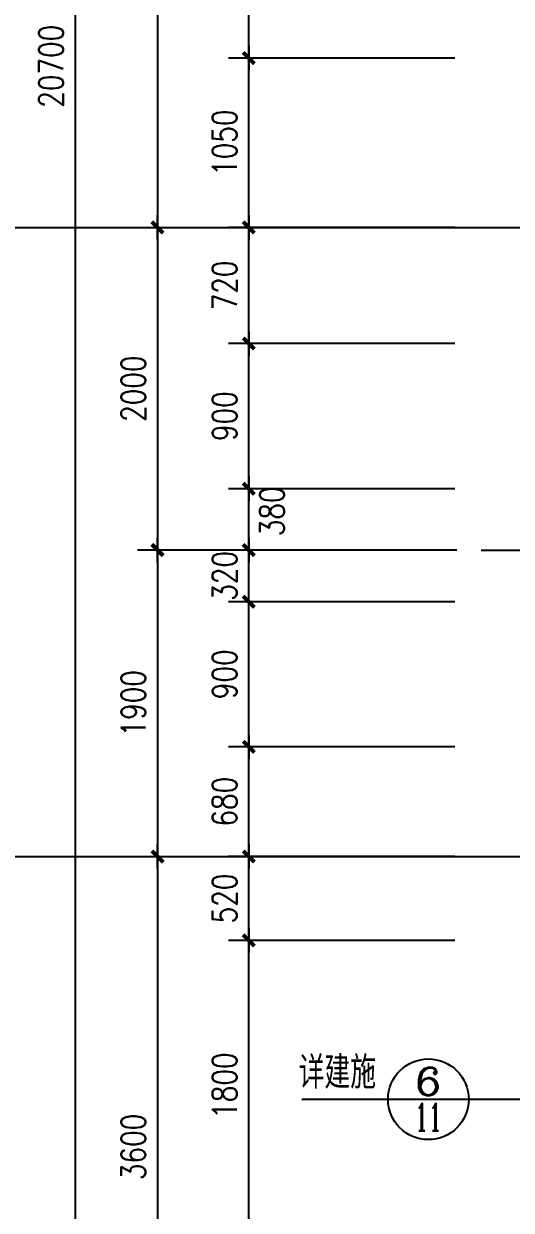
# Model space of a CAD drawing. Extents: x 12400 to 217743, y 90685 to 209848.
# Drawn here: x 81473 to 84494, y 108180 to 115535 of the extents above; entities that cross this region are included whole.
import ezdxf
from ezdxf.enums import TextEntityAlignment as Align

# ---------------------------------------------------------------- set-up
doc = ezdxf.new("R2010")
doc.units = 0
doc.header["$LTSCALE"] = 200
doc.linetypes.add('DOTE', pattern=[2.42, 2, -0.2, 0.02, -0.2])
doc.layers.get('0').update_dxf_attribs({"linetype": 'CONTINUOUS'})
doc.layers.get('DEFPOINTS').update_dxf_attribs({"linetype": 'CONTINUOUS'})
for name, color, linetype in [('AXIS', 3, 'CONTINUOUS'), ('DOTE', 1, 'DOTE'), ('PUB_DIM', 3, 'CONTINUOUS')]:
    doc.layers.add(name, color=color, linetype=linetype)
doc.styles.add('COMP', font='complex', dxfattribs={"bigfont": 'hztxt'})
doc.styles.add('DIM_FONT', font='SIMPLEX', dxfattribs={"width": 0.8})
doc.styles.add('HZ', font='txt', dxfattribs={"bigfont": 'hztxt'})
doc.dimstyles.new('AXIS50', dxfattribs={"dimscale": 0.5, "dimtxt": 300, "dimasz": 1, "dimexe": 250, "dimexo": 300, "dimgap": 150, "dimtad": 1, "dimdec": 0, "dimzin": 0, "dimdsep": 46, "dimtxsty": 'DIM_FONT', "dimblk": '_DIMX', "dimblk1": 'DOTSMALL', "dimblk2": 'DOTSMALL', "dimcen": 2.5, "dimse1": 1, "dimse2": 1, "dimclrt": 7, "dimadec": 0, "dimazin": 0, "dimtfac": 1, "dimtdec": 0, "dimtix": 1, "dimtmove": 2, "dimatfit": 3, "dimldrblk": '_DIMX', "dimfxl": 0, "dimtolj": 1, "dimtzin": 0, "dimarcsym": 0})
doc.dimstyles.new('DIMA50', dxfattribs={"dimscale": 0.5, "dimtxt": 300, "dimasz": 1, "dimexe": 250, "dimexo": 300, "dimgap": 150, "dimtad": 1, "dimdec": 0, "dimzin": 0, "dimdsep": 46, "dimtxsty": 'DIM_FONT', "dimblk": '_DIMX', "dimblk1": 'DOTSMALL', "dimblk2": 'DOTSMALL', "dimcen": 2.5, "dimse1": 1, "dimclrt": 7, "dimadec": 0, "dimazin": 0, "dimtfac": 1, "dimtdec": 0, "dimtix": 1, "dimtmove": 2, "dimatfit": 3, "dimldrblk": '_DIMX', "dimfxl": 0, "dimtolj": 1, "dimtzin": 0, "dimarcsym": 0})
doc.dimstyles.new('DIMB50', dxfattribs={"dimscale": 0.5, "dimtxt": 300, "dimasz": 1, "dimexe": 250, "dimexo": 300, "dimgap": 150, "dimtad": 1, "dimdec": 0, "dimzin": 0, "dimdsep": 46, "dimtxsty": 'DIM_FONT', "dimblk": '_DIMX', "dimblk1": 'DOTSMALL', "dimblk2": 'DOTSMALL', "dimcen": 2.5, "dimse2": 1, "dimclrt": 7, "dimadec": 0, "dimazin": 0, "dimtfac": 1, "dimtdec": 0, "dimtix": 1, "dimtmove": 2, "dimatfit": 3, "dimldrblk": '_DIMX', "dimfxl": 0, "dimtolj": 1, "dimtzin": 0, "dimarcsym": 0})
doc.dimstyles.new('DIMN50', dxfattribs={"dimscale": 0.5, "dimtxt": 300, "dimasz": 1, "dimexe": 250, "dimexo": 300, "dimgap": 150, "dimtad": 1, "dimdec": 0, "dimzin": 0, "dimdsep": 46, "dimtxsty": 'DIM_FONT', "dimblk": '_DIMX', "dimblk1": 'DOTSMALL', "dimblk2": 'DOTSMALL', "dimcen": 2.5, "dimclrt": 7, "dimadec": 0, "dimazin": 0, "dimtfac": 1, "dimtdec": 0, "dimtix": 1, "dimtmove": 2, "dimatfit": 3, "dimldrblk": '_DIMX', "dimfxl": 0, "dimtolj": 1, "dimtzin": 0, "dimarcsym": 0})

# ---------------------------------------------------------------- blocks, each defined once
blk = doc.blocks.new('_DIMX')
blk.add_line((-150, 0), (150, 0))
at = {"const_width": 50}
blk.add_lwpolyline([(-70, -70), (70, 70)], dxfattribs=at)
blk = doc.blocks.new('*D1373')
at = {"layer": 'AXIS', "color": 0, "lineweight": -2}
for p, q in [((82301.6, 114272.4), (82301.6, 112273.4)), ((84156.3, 112272.9), (82176.6, 112272.9))]:
    blk.add_line(p, q, dxfattribs=at)
at = {"layer": 'DEFPOINTS', "color": 0}
for p in [(84306.3, 114272.9), (82301.6, 112272.9), (84306.3, 112272.9)]:
    blk.add_point(p, dxfattribs=at)
at = {"layer": 'AXIS', "color": 0, "lineweight": -2, "xscale": 0.5, "yscale": 0.5, "zscale": 0.5}
for p, rotation in [((82301.6, 114272.9), 90), ((82301.6, 112272.9), 270)]:
    blk.add_blockref('_DIMX', p, dxfattribs=dict(at, rotation=rotation))
at = {"layer": 'AXIS', "color": 7, "insert": (82151.6, 113272.9), "char_height": 150, "attachment_point": 5, "rotation": 90, "style": 'DIM_FONT'}
blk.add_mtext('\\A1;2000', dxfattribs=at)
blk = doc.blocks.new('_DOTSMALL')
at = {"color": 0, "linetype": 'ByBlock', "const_width": 0.5}
blk.add_lwpolyline([(-0.0625, 0, 1), (0.0625, 0, 1)], format="xyb", close=True, dxfattribs=at)
blk = doc.blocks.new('*D1374')
at = {"layer": 'AXIS', "color": 0, "lineweight": -2}
blk.add_line((81792, 124772.4), (81792, 104073.4), dxfattribs=at)
at = {"layer": 'DEFPOINTS', "color": 0}
for p in [(84196.7, 124772.9), (81792, 104072.9), (84196.7, 104072.9)]:
    blk.add_point(p, dxfattribs=at)
at = {"layer": 'AXIS', "color": 0, "lineweight": -2, "xscale": 0.5, "yscale": 0.5, "zscale": 0.5}
for p, rotation in [((81792, 124772.9), 90), ((81792, 104072.9), 270)]:
    blk.add_blockref('_DIMX', p, dxfattribs=dict(at, rotation=rotation))
at = {"layer": 'AXIS', "color": 7, "insert": (81642, 115271.8), "char_height": 150, "attachment_point": 5, "rotation": 90, "style": 'DIM_FONT'}
blk.add_mtext('\\A1;20700', dxfattribs=at)
blk = doc.blocks.new('*D1393')
at = {"layer": 'AXIS', "color": 0, "lineweight": -2}
for p, q in [((84156.3, 112272.9), (82176.6, 112272.9)), ((82301.6, 112272.4), (82301.6, 110373.4))]:
    blk.add_line(p, q, dxfattribs=at)
at = {"layer": 'DEFPOINTS', "color": 0}
for p in [(84306.3, 112272.9), (82301.6, 110372.9), (84306.3, 110372.9)]:
    blk.add_point(p, dxfattribs=at)
at = {"layer": 'AXIS', "color": 0, "lineweight": -2, "xscale": 0.5, "yscale": 0.5, "zscale": 0.5}
for p, rotation in [((82301.6, 112272.9), 90), ((82301.6, 110372.9), 270)]:
    blk.add_blockref('_DIMX', p, dxfattribs=dict(at, rotation=rotation))
at = {"layer": 'AXIS', "color": 7, "insert": (82151.6, 111322.9), "char_height": 150, "attachment_point": 5, "rotation": 90, "style": 'DIM_FONT'}
blk.add_mtext('\\A1;1900', dxfattribs=at)
blk = doc.blocks.new('*D1395')
at = {"layer": 'AXIS', "color": 0, "lineweight": -2}
for p, q in [((84156.3, 118172.9), (82176.6, 118172.9)), ((82301.6, 118172.4), (82301.6, 114273.4))]:
    blk.add_line(p, q, dxfattribs=at)
at = {"layer": 'DEFPOINTS', "color": 0}
for p in [(84306.3, 118172.9), (82301.6, 114272.9), (84306.3, 114272.9)]:
    blk.add_point(p, dxfattribs=at)
at = {"layer": 'AXIS', "color": 0, "lineweight": -2, "xscale": 0.5, "yscale": 0.5, "zscale": 0.5}
for p, rotation in [((82301.6, 118172.9), 90), ((82301.6, 114272.9), 270)]:
    blk.add_blockref('_DIMX', p, dxfattribs=dict(at, rotation=rotation))
at = {"layer": 'AXIS', "color": 7, "insert": (82151.6, 116222.9), "char_height": 150, "attachment_point": 5, "rotation": 90, "style": 'DIM_FONT'}
blk.add_mtext('\\A1;3900', dxfattribs=at)
blk = doc.blocks.new('*D1401')
at = {"layer": 'AXIS', "color": 0, "lineweight": -2}
for p, q in [((82301.6, 110372.4), (82301.6, 106773.4)), ((84156.3, 106772.9), (82176.6, 106772.9))]:
    blk.add_line(p, q, dxfattribs=at)
at = {"layer": 'DEFPOINTS', "color": 0}
for p in [(84306.3, 110372.9), (82301.6, 106772.9), (84306.3, 106772.9)]:
    blk.add_point(p, dxfattribs=at)
at = {"layer": 'AXIS', "color": 0, "lineweight": -2, "xscale": 0.5, "yscale": 0.5, "zscale": 0.5}
for p, rotation in [((82301.6, 110372.9), 90), ((82301.6, 106772.9), 270)]:
    blk.add_blockref('_DIMX', p, dxfattribs=dict(at, rotation=rotation))
at = {"layer": 'AXIS', "color": 7, "insert": (82151.6, 108572.9), "char_height": 150, "attachment_point": 5, "rotation": 90, "style": 'DIM_FONT'}
blk.add_mtext('\\A1;3600', dxfattribs=at)
blk = doc.blocks.new('*D1584')
at = {"layer": 'AXIS', "color": 0, "lineweight": -2}
for p, q in [((84144.7, 109852.9), (82742.1, 109852.9)), ((82867.1, 108053.8), (82867.1, 109852.4)), ((84144.7, 108053.3), (82742.1, 108053.3))]:
    blk.add_line(p, q, dxfattribs=at)
at = {"layer": 'DEFPOINTS', "color": 0}
for p in [(82867.1, 109852.9), (84294.7, 109852.9), (84294.7, 108053.3)]:
    blk.add_point(p, dxfattribs=at)
at = {"layer": 'AXIS', "color": 0, "lineweight": -2, "xscale": 0.5, "yscale": 0.5, "zscale": 0.5}
for p, rotation in [((82867.1, 109852.9), 90), ((82867.1, 108053.3), 270)]:
    blk.add_blockref('_DIMX', p, dxfattribs=dict(at, rotation=rotation))
at = {"layer": 'AXIS', "color": 7, "insert": (82717.1, 108953.1), "char_height": 150, "attachment_point": 5, "rotation": 90, "style": 'DIM_FONT'}
blk.add_mtext('\\A1;1800', dxfattribs=at)
blk = doc.blocks.new('*D1585')
at = {"layer": 'AXIS', "color": 0, "lineweight": -2}
for p, q in [((84144.7, 110372.8), (82742.1, 110372.8)), ((82867.1, 109853.4), (82867.1, 110372.3)), ((84144.7, 109852.9), (82742.1, 109852.9))]:
    blk.add_line(p, q, dxfattribs=at)
at = {"layer": 'DEFPOINTS', "color": 0}
for p in [(82867.1, 110372.8), (84294.7, 110372.8), (84294.7, 109852.9)]:
    blk.add_point(p, dxfattribs=at)
at = {"layer": 'AXIS', "color": 0, "lineweight": -2, "xscale": 0.5, "yscale": 0.5, "zscale": 0.5}
for p, rotation in [((82867.1, 110372.8), 90), ((82867.1, 109852.9), 270)]:
    blk.add_blockref('_DIMX', p, dxfattribs=dict(at, rotation=rotation))
at = {"layer": 'AXIS', "color": 7, "insert": (82717.1, 110112.9), "char_height": 150, "attachment_point": 5, "rotation": 90, "style": 'DIM_FONT'}
blk.add_mtext('\\A1;520', dxfattribs=at)
blk = doc.blocks.new('*D1586')
at = {"layer": 'AXIS', "color": 0, "lineweight": -2}
for p, q in [((84144.7, 111052.8), (82742.1, 111052.8)), ((82867.1, 110373.3), (82867.1, 111052.3)), ((84144.7, 110372.8), (82742.1, 110372.8))]:
    blk.add_line(p, q, dxfattribs=at)
at = {"layer": 'DEFPOINTS', "color": 0}
for p in [(82867.1, 111052.8), (84294.7, 111052.8), (84294.7, 110372.8)]:
    blk.add_point(p, dxfattribs=at)
at = {"layer": 'AXIS', "color": 0, "lineweight": -2, "xscale": 0.5, "yscale": 0.5, "zscale": 0.5}
for p, rotation in [((82867.1, 111052.8), 90), ((82867.1, 110372.8), 270)]:
    blk.add_blockref('_DIMX', p, dxfattribs=dict(at, rotation=rotation))
at = {"layer": 'AXIS', "color": 7, "insert": (82717.1, 110712.8), "char_height": 150, "attachment_point": 5, "rotation": 90, "style": 'DIM_FONT'}
blk.add_mtext('\\A1;680', dxfattribs=at)
blk = doc.blocks.new('*D1587')
at = {"layer": 'AXIS', "color": 0, "lineweight": -2}
for p, q in [((84144.7, 111952.8), (82742.1, 111952.8)), ((82867.1, 111053.3), (82867.1, 111952.3)), ((84144.7, 111052.8), (82742.1, 111052.8))]:
    blk.add_line(p, q, dxfattribs=at)
at = {"layer": 'DEFPOINTS', "color": 0}
for p in [(82867.1, 111952.8), (84294.7, 111952.8), (84294.7, 111052.8)]:
    blk.add_point(p, dxfattribs=at)
at = {"layer": 'AXIS', "color": 0, "lineweight": -2, "xscale": 0.5, "yscale": 0.5, "zscale": 0.5}
for p, rotation in [((82867.1, 111952.8), 90), ((82867.1, 111052.8), 270)]:
    blk.add_blockref('_DIMX', p, dxfattribs=dict(at, rotation=rotation))
at = {"layer": 'AXIS', "color": 7, "insert": (82717.1, 111502.8), "char_height": 150, "attachment_point": 5, "rotation": 90, "style": 'DIM_FONT'}
blk.add_mtext('\\A1;900', dxfattribs=at)
blk = doc.blocks.new('*D1588')
at = {"layer": 'AXIS', "color": 0, "lineweight": -2}
for p, q in [((84144.7, 112272.8), (82742.1, 112272.8)), ((82867.1, 112273.3), (82867.1, 112273.8)), ((82867.1, 111952.8), (82867.1, 112272.8)), ((84144.7, 111952.8), (82742.1, 111952.8)), ((82867.1, 111952.3), (82867.1, 111951.8))]:
    blk.add_line(p, q, dxfattribs=at)
at = {"layer": 'DEFPOINTS', "color": 0}
for p in [(82867.1, 112272.8), (84294.7, 112272.8), (84294.7, 111952.8)]:
    blk.add_point(p, dxfattribs=at)
at = {"layer": 'AXIS', "color": 0, "lineweight": -2, "xscale": 0.5, "yscale": 0.5, "zscale": 0.5}
for p, rotation in [((82867.1, 112272.8), 270), ((82867.1, 111952.8), 90)]:
    blk.add_blockref('_DIMX', p, dxfattribs=dict(at, rotation=rotation))
at = {"layer": 'AXIS', "color": 7, "insert": (82717.1, 112112.8), "char_height": 150, "attachment_point": 5, "rotation": 90, "style": 'DIM_FONT'}
blk.add_mtext('\\A1;320', dxfattribs=at)
blk = doc.blocks.new('*D1589')
at = {"layer": 'AXIS', "color": 0, "lineweight": -2}
for p, q in [((84144.7, 112652.8), (82742.1, 112652.8)), ((82867.1, 112653.3), (82867.1, 112653.8)), ((82867.1, 112272.8), (82867.1, 112652.8)), ((84144.7, 112272.8), (82742.1, 112272.8)), ((82867.1, 112272.3), (82867.1, 112271.8))]:
    blk.add_line(p, q, dxfattribs=at)
at = {"layer": 'DEFPOINTS', "color": 0}
for p in [(82867.1, 112652.8), (84294.7, 112652.8), (84294.7, 112272.8)]:
    blk.add_point(p, dxfattribs=at)
at = {"layer": 'AXIS', "color": 0, "lineweight": -2, "xscale": 0.5, "yscale": 0.5, "zscale": 0.5}
for p, rotation in [((82867.1, 112652.8), 270), ((82867.1, 112272.8), 90)]:
    blk.add_blockref('_DIMX', p, dxfattribs=dict(at, rotation=rotation))
at = {"layer": 'AXIS', "color": 7, "insert": (83011.1, 112512.8), "char_height": 150, "attachment_point": 5, "rotation": 90, "style": 'DIM_FONT'}
blk.add_mtext('\\A1;380', dxfattribs=at)
blk = doc.blocks.new('*D1590')
at = {"layer": 'AXIS', "color": 0, "lineweight": -2}
for p, q in [((84144.7, 113552.8), (82742.1, 113552.8)), ((82867.1, 112653.3), (82867.1, 113552.3)), ((84144.7, 112652.8), (82742.1, 112652.8))]:
    blk.add_line(p, q, dxfattribs=at)
at = {"layer": 'DEFPOINTS', "color": 0}
for p in [(82867.1, 113552.8), (84294.7, 113552.8), (84294.7, 112652.8)]:
    blk.add_point(p, dxfattribs=at)
at = {"layer": 'AXIS', "color": 0, "lineweight": -2, "xscale": 0.5, "yscale": 0.5, "zscale": 0.5}
for p, rotation in [((82867.1, 113552.8), 90), ((82867.1, 112652.8), 270)]:
    blk.add_blockref('_DIMX', p, dxfattribs=dict(at, rotation=rotation))
at = {"layer": 'AXIS', "color": 7, "insert": (82717.1, 113102.8), "char_height": 150, "attachment_point": 5, "rotation": 90, "style": 'DIM_FONT'}
blk.add_mtext('\\A1;900', dxfattribs=at)
blk = doc.blocks.new('*D1591')
at = {"layer": 'AXIS', "color": 0, "lineweight": -2}
for p, q in [((84144.7, 114272.8), (82742.1, 114272.8)), ((82867.1, 113553.3), (82867.1, 114272.3)), ((84144.7, 113552.8), (82742.1, 113552.8))]:
    blk.add_line(p, q, dxfattribs=at)
at = {"layer": 'DEFPOINTS', "color": 0}
for p in [(82867.1, 114272.8), (84294.7, 114272.8), (84294.7, 113552.8)]:
    blk.add_point(p, dxfattribs=at)
at = {"layer": 'AXIS', "color": 0, "lineweight": -2, "xscale": 0.5, "yscale": 0.5, "zscale": 0.5}
for p, rotation in [((82867.1, 114272.8), 90), ((82867.1, 113552.8), 270)]:
    blk.add_blockref('_DIMX', p, dxfattribs=dict(at, rotation=rotation))
at = {"layer": 'AXIS', "color": 7, "insert": (82717.1, 113912.8), "char_height": 150, "attachment_point": 5, "rotation": 90, "style": 'DIM_FONT'}
blk.add_mtext('\\A1;720', dxfattribs=at)
blk = doc.blocks.new('*D1592')
at = {"layer": 'AXIS', "color": 0, "lineweight": -2}
for p, q in [((84144.7, 115322.8), (82742.1, 115322.8)), ((82867.1, 114273.3), (82867.1, 115322.3)), ((84144.7, 114272.8), (82742.1, 114272.8))]:
    blk.add_line(p, q, dxfattribs=at)
at = {"layer": 'DEFPOINTS', "color": 0}
for p in [(82867.1, 115322.8), (84294.7, 115322.8), (84294.7, 114272.8)]:
    blk.add_point(p, dxfattribs=at)
at = {"layer": 'AXIS', "color": 0, "lineweight": -2, "xscale": 0.5, "yscale": 0.5, "zscale": 0.5}
for p, rotation in [((82867.1, 115322.8), 90), ((82867.1, 114272.8), 270)]:
    blk.add_blockref('_DIMX', p, dxfattribs=dict(at, rotation=rotation))
at = {"layer": 'AXIS', "color": 7, "insert": (82717.1, 114797.8), "char_height": 150, "attachment_point": 5, "rotation": 90, "style": 'DIM_FONT'}
blk.add_mtext('\\A1;1050', dxfattribs=at)
blk = doc.blocks.new('*D1593')
at = {"layer": 'AXIS', "color": 0, "lineweight": -2}
for p, q in [((84144.7, 117122.8), (82742.1, 117122.8)), ((82867.1, 115323.3), (82867.1, 117122.3)), ((84144.7, 115322.8), (82742.1, 115322.8))]:
    blk.add_line(p, q, dxfattribs=at)
at = {"layer": 'DEFPOINTS', "color": 0}
for p in [(82867.1, 117122.8), (84294.7, 117122.8), (84294.7, 115322.8)]:
    blk.add_point(p, dxfattribs=at)
at = {"layer": 'AXIS', "color": 0, "lineweight": -2, "xscale": 0.5, "yscale": 0.5, "zscale": 0.5}
for p, rotation in [((82867.1, 117122.8), 90), ((82867.1, 115322.8), 270)]:
    blk.add_blockref('_DIMX', p, dxfattribs=dict(at, rotation=rotation))
at = {"layer": 'AXIS', "color": 7, "insert": (82717.1, 116222.8), "char_height": 150, "attachment_point": 5, "rotation": 90, "style": 'DIM_FONT'}
blk.add_mtext('\\A1;1800', dxfattribs=at)
blk = doc.blocks.new('_INDEX')
blk.add_line((-0.5, 0), (0.5, 0))
blk.add_circle((0, 0), 0.5)
at = {"style": 'COMP'}
for tag, width, p, p2 in [('1', 2.333333, (-0.17, 0.05), (0.17, 0.05)), ('-', 1.166667, (-0.17, -0.39), (0.17, -0.39))]:
    blk.add_attdef(tag, text='', height=0.34, dxfattribs=dict(at, width=width)).set_placement(p, p2, align=Align.FIT)

msp = doc.modelspace()

# ---------------------------------------------------------------- linework, layer by layer
at = {"layer": 'AXIS'}
for p, q in [((81401.629, 114272.868), (84306.341, 114272.868)), ((81401.629, 110372.868), (84306.341, 110372.868))]:
    msp.add_line(p, q, dxfattribs=at)
at = {"layer": 'DOTE'}
for p, q in [((84306.341, 114272.868), (92370.759, 114272.868)), ((84306.341, 112272.868), (92268.037, 112272.868)), ((84306.341, 110372.868), (93790.865, 110372.868))]:
    msp.add_line(p, q, dxfattribs=at)
at = {"layer": 'PUB_DIM'}
msp.add_line((83196.038, 108868.576), (85011.745, 108868.576), dxfattribs=at)

# ---------------------------------------------------------------- block references
ref = msp.add_blockref('_INDEX', (83979.855, 108868.576), dxfattribs=dict(at, xscale=500, yscale=500, zscale=500))
ref.add_attrib('1', '6', dxfattribs={"layer": '0', "height": 170, "style": 'COMP', "width": 1.5}).set_placement((83894.855, 108893.576), (84064.855, 108893.576), align=Align.FIT)
ref.add_attrib('-', '11', dxfattribs={"layer": '0', "height": 170, "style": 'COMP', "width": 0.875}).set_placement((83894.855, 108673.576), (84064.855, 108673.576), align=Align.FIT)

# ---------------------------------------------------------------- texts
at = {"color": 7, "style": 'HZ', "width": 0.8}
msp.add_text('详建施', height=200, dxfattribs=at).set_placement((83175.649, 108934.221))

# ---------------------------------------------------------------- dimensions: what is measured, and where the dimension line sits
at = {"layer": 'AXIS'}
for base, p1, p2, angle, dimstyle, picture, middle in [((81791.968, 104072.868), (84196.68, 124772.868), (84196.68, 104072.868), 270, 'AXIS50', '*D1374', (81641.968, 115271.761)), ((82867.135, 112652.834), (84294.669, 112272.834), (84294.669, 112652.834), 90, 'DIMN50', '*D1589', (83011.135, 112512.834))]:
    dim = msp.add_linear_dim(base=base, p1=p1, p2=p2, angle=angle, dimstyle=dimstyle, dxfattribs=at)
    dim.commit()
    dim.dimension.update_dxf_attribs({"geometry": picture, "text_midpoint": middle, "dimtype": 161})
for base, p1, p2, dimstyle, picture, middle in [((82301.629, 114272.868), (84306.341, 118172.868), (84306.341, 114272.868), 'DIMB50', '*D1395', (82151.629, 116222.868)), ((82301.629, 112272.868), (84306.341, 114272.868), (84306.341, 112272.868), 'DIMA50', '*D1373', (82151.629, 113272.868)), ((82301.629, 110372.868), (84306.341, 112272.868), (84306.341, 110372.868), 'DIMB50', '*D1393', (82151.629, 111322.868)), ((82301.629, 106772.868), (84306.341, 110372.868), (84306.341, 106772.868), 'DIMA50', '*D1401', (82151.629, 108572.868))]:
    dim = msp.add_linear_dim(base=base, p1=p1, p2=p2, angle=90, dimstyle=dimstyle, dxfattribs=at)
    dim.commit()
    dim.dimension.update_dxf_attribs({"geometry": picture, "text_midpoint": middle})
for p1, p2, picture, middle in [((84294.669, 115322.834), (84294.669, 117122.834), '*D1593', (82717.135, 116222.834)), ((84294.669, 114272.834), (84294.669, 115322.834), '*D1592', (82717.135, 114797.834)), ((84294.669, 113552.834), (84294.669, 114272.834), '*D1591', (82717.135, 113912.834)), ((84294.669, 112652.834), (84294.669, 113552.834), '*D1590', (82717.135, 113102.834)), ((84294.669, 111952.834), (84294.669, 112272.834), '*D1588', (82717.135, 112112.834)), ((84294.669, 111052.834), (84294.669, 111952.834), '*D1587', (82717.135, 111502.834)), ((84294.669, 110372.834), (84294.669, 111052.834), '*D1586', (82717.135, 110712.834)), ((84294.669, 109852.868), (84294.669, 110372.834), '*D1585', (82717.135, 110112.851)), ((84294.669, 108053.334), (84294.669, 109852.868), '*D1584', (82717.135, 108953.101))]:
    dim = msp.add_aligned_dim(p1=p1, p2=p2, distance=1427.534, dimstyle='DIMN50', dxfattribs=at)
    dim.commit()
    dim.dimension.update_dxf_attribs({"geometry": picture, "text_midpoint": middle})

doc.saveas('drawing.dxf')
